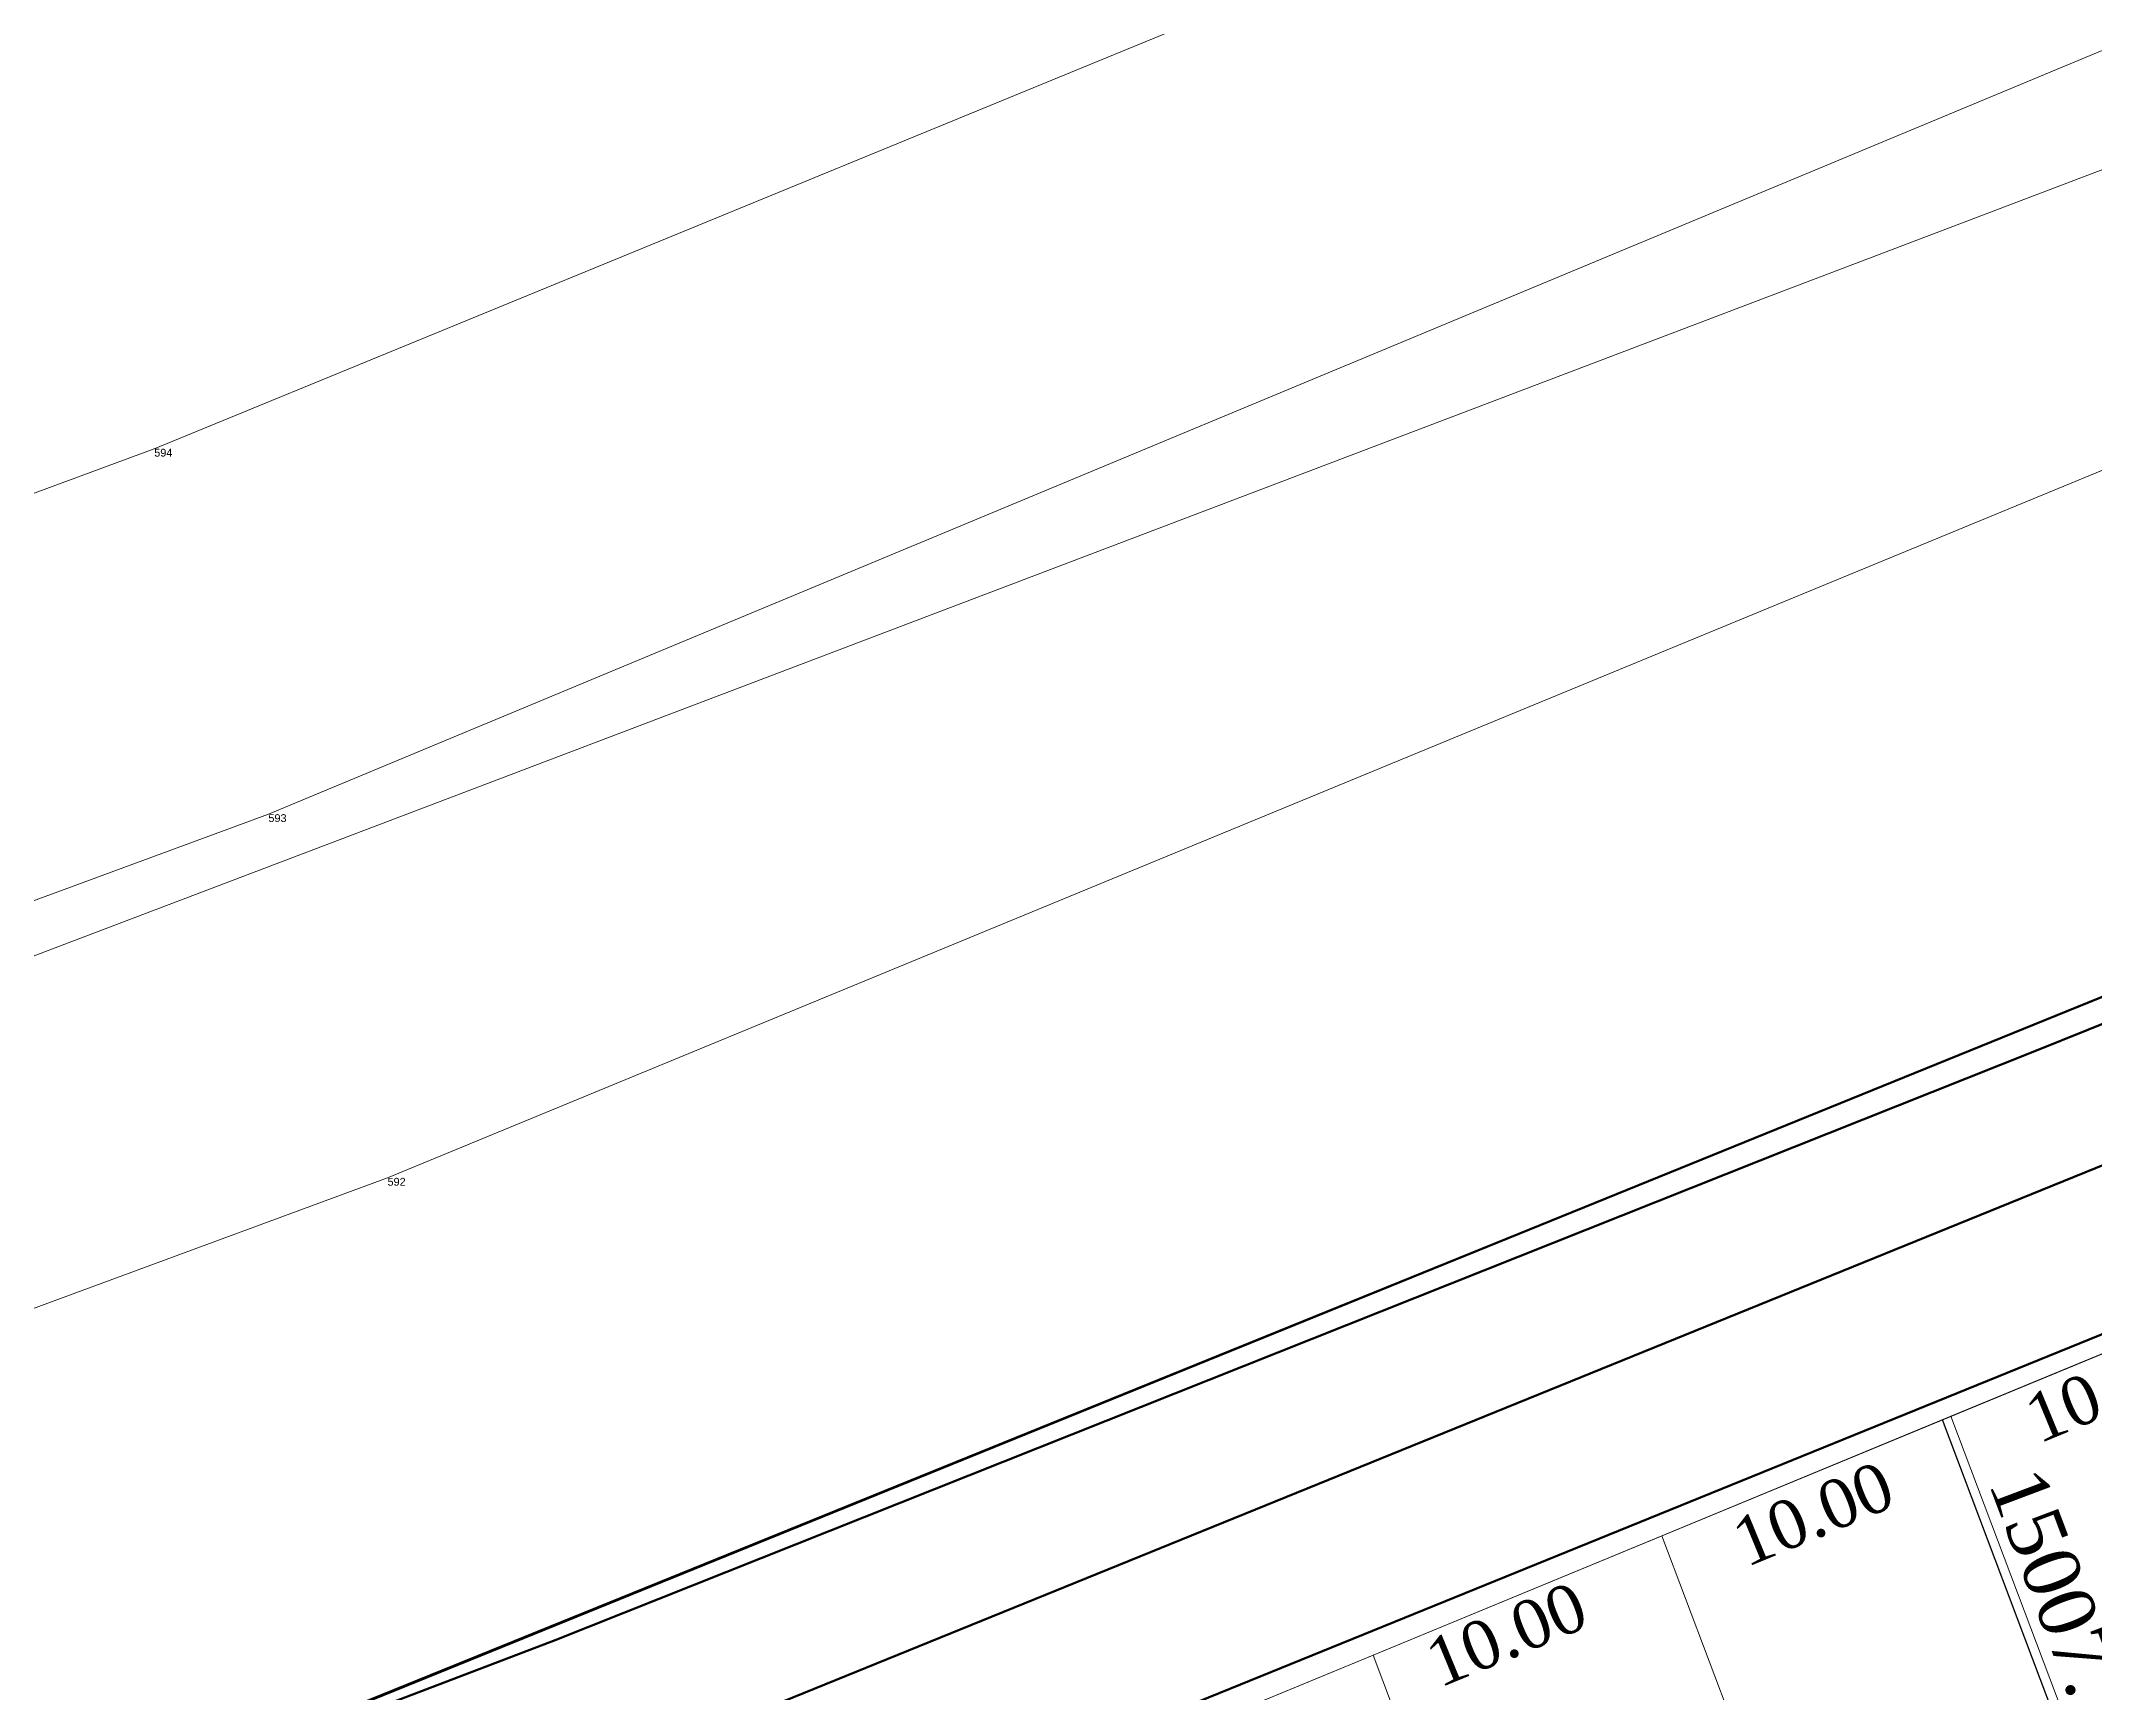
# Model space of a CAD drawing. Header units: metres. Extents: x 245225 to 248406, y 1633796 to 1637634.
# Drawn here: x 245885.3 to 245951, y 1637217.4 to 1637270.2 of the extents above; entities that cross this region are included whole.
import ezdxf
from ezdxf.enums import TextEntityAlignment as Align

# ---------------------------------------------------------------- set-up
doc = ezdxf.new("R2010")
doc.units = ezdxf.units.M
doc.header["$MEASUREMENT"] = 0
doc.layers.get('Defpoints').update_dxf_attribs({"lineweight": 0})
doc.layers.add('A_revoir_niveau_0', color=7, linetype='Continuous')
doc.layers.add('limites_sections', color=7, linetype='Continuous')
for name, color, linetype, lineweight in [('Emprise', 1, 'Continuous', 30), ('LIMITE PARCELLE', 7, 'Continuous', 0), ('Toponymie', 7, 'Continuous', 30), ('Tracé KMS3', 7, 'Continuous', 0)]:
    doc.layers.add(name, color=color, linetype=linetype, lineweight=lineweight)
doc.layers.add('LIMITES_PARCELLES', color=7, linetype='Continuous', lineweight=0, true_color=0xffffff)
doc.styles.get("Standard").update_dxf_attribs({"font": 'txt.shx'})
doc.styles.add('Style-Arial', font='arial.ttf')
doc.styles.add('Style-Sylfaen', font='sylfaen.ttf')
doc.dimstyles.new('ISO-25', dxfattribs={"dimtxt": 0.0015, "dimasz": 0.0025, "dimexe": 0.00125, "dimexo": 0.000625, "dimgap": 0.000625, "dimtad": 1, "dimlfac": 1000, "dimtxsty": 'Standard', "dimcen": 0.0025, "dimse1": 1, "dimse2": 1, "dimazin": 3, "dimtfac": 1, "dimtmove": 0, "dimatfit": 3})

# ---------------------------------------------------------------- blocks, each defined once
blk = doc.blocks.new('*D552')
at = {"layer": 'Defpoints', "color": 0, "lineweight": 0, "transparency": 16777216}
for p in [(245946.376717, 1637226.251643), (245951.673306, 1637212.210253), (245951.392812, 1637212.104448)]:
    blk.add_point(p, dxfattribs=at)
at = {"layer": 'LIMITE PARCELLE', "color": 0, "lineweight": -2, "transparency": 16777216}
blk.add_line((245946.096223, 1637226.145838), (245951.392812, 1637212.104448), dxfattribs=at)
at = {"layer": 'LIMITE PARCELLE', "color": 0, "lineweight": 0, "transparency": 16777216, "insert": (245950.189854, 1637219.670341), "char_height": 1.8, "attachment_point": 5, "rotation": 290.66711614, "style": 'Style-Sylfaen'}
blk.add_mtext('\\fSylfaen|b0|i0|c00|p23;15007.15', dxfattribs=at)
blk = doc.blocks.new('_None')

msp = doc.modelspace()

# ---------------------------------------------------------------- linework, layer by layer
at = {"layer": 'A_revoir_niveau_0', "color": 7, "linetype": 'Continuous', "lineweight": 13, "flags": 128}
for points in [[(246280.422, 1637419.696), (246188.953, 1637381.672), (246140.842, 1637361.814), (246050.359, 1637324.045), (245956.724, 1637285.061), (245888.911, 1637257.199), (245818.867, 1637231.382), (245769.228, 1637213.065), (245701.559, 1637188.314), (245613.345, 1637155.349), (245512.804, 1637117.302)], [(245408.833261, 1637064.596399), (245617.302, 1637144.32), (245705.148, 1637176.756), (245773.663, 1637201.739), (245822.183, 1637219.59), (245892.562, 1637245.511), (245961.684, 1637274.3), (246054.236, 1637312.609), (246146.466, 1637350.878), (246192.693, 1637370.169), (246284.944, 1637408.447)], [(245521.985, 1637094.792), (245622.827, 1637133), (245708.221, 1637164.652), (245778.161, 1637190.411), (245825.955, 1637207.935), (245896.372, 1637233.878), (245966.622, 1637262.874), (246058.697, 1637301.212), (246152.638, 1637340.006), (246197.655, 1637359.097), (246289.647, 1637397.036)]]:
    msp.add_lwpolyline(points, dxfattribs=at)
at = {"layer": 'Emprise', "color": 6, "lineweight": 53, "flags": 128}
msp.add_lwpolyline([(246654.91678, 1637532.212975), (246503.560804, 1637468.452964), (246339.308489, 1637399.226337), (246174.772275, 1637330.677176), (246009.954973, 1637262.806665), (245959.032933, 1637241.979597), (245949.066174, 1637237.926563), (245901.731898, 1637219.095855), (245867.529774, 1637206.046117), (245837.947546, 1637195.052559), (245785.257592, 1637175.516616), (245666.840907, 1637131.695147), (245404.597902, 1637034.355467), (245407.132846, 1637027.526068), (245386.779172, 1637020.133266)], dxfattribs=at)
at = {"layer": 'limites_parcelles', "color": 7, "lineweight": 0}
msp.add_line((245863.147473, 1637191.86435), (245964.861085, 1637233.888711), dxfattribs=at)
at = {"layer": 'limites_parcelles', "color": 1, "linetype": 'Continuous', "lineweight": 40, "flags": 128}
msp.add_lwpolyline([(246242.36, 1637357.731), (246325.071, 1637170.444), (245511.13, 1636788.23), (245429.275, 1637028.013), (246242.360078, 1637357.730823)], close=True, dxfattribs=at)
at = {"layer": 'limites_parcelles', "color": 7, "lineweight": 0}
for points in [[(245955.618767, 1637230.070122), (245946.376717, 1637226.251643), (245951.673306, 1637212.210253), (245960.915256, 1637216.028998)], [(245946.376717, 1637226.251643), (245937.135091, 1637222.43334), (245942.431781, 1637208.391684), (245951.673306, 1637212.210253)], [(245937.135091, 1637222.43334), (245927.893412, 1637218.615015), (245933.190202, 1637204.573093), (245942.431781, 1637208.391684)], [(245927.893412, 1637218.615015), (245918.652178, 1637214.796873), (245923.949069, 1637200.754685), (245933.190202, 1637204.573093)]]:
    msp.add_3dface(points, dxfattribs=at)
at = {"layer": 'limites_sections', "lineweight": 13, "flags": 128}
msp.add_lwpolyline([(246030.023, 1636685.769), (245957.845, 1636823.563), (245896.711, 1636918.316), (245873.298, 1636959.841), (245897.722, 1636971.857), (245806.576, 1637211.153), (245953.867, 1637267.134), (246051.979, 1637305.254), (246249.188409, 1637387.839947), (246328.763496, 1637172.004743), (246354.383, 1637183.669), (246454.308, 1636960.02), (246454.308, 1636960.02), (246507.829, 1636952.358), (246491.152, 1636841.051), (246406.082, 1636907.201), (246329.51, 1636911.002), (246256.395, 1636887.255), (246213.901, 1636838.511), (246204.527, 1636787.268), (246222.025, 1636721.652), (246223.275, 1636626.665)], dxfattribs=at)
at = {"layer": 'Tracé KMS3', "color": 3, "lineweight": 53, "elevation": -8.86245, "flags": 128}
for points in [[(246165.946757, 1637326.984723), (246161.633642, 1637325.194711), (246003.831576, 1637261.05847), (245980.661777, 1637251.642552), (245827.036769, 1637189.204426), (245748.884173, 1637157.722395), (245725.835123, 1637148.370881), (245702.480787, 1637139.653054), (245488.717744, 1637059.330274), (245421.572668, 1637033.918839), (245418.191968, 1637032.639981)], [(246167.863337, 1637322.366637), (246167.863337, 1637322.366637), (246163.533267, 1637320.569588), (246144.730177, 1637312.927428), (246121.561129, 1637303.510409), (246098.391177, 1637294.093429), (246075.222249, 1637284.677458), (246052.053129, 1637275.260409), (246028.883177, 1637265.843429), (246005.714129, 1637256.426409), (245982.544297, 1637247.010477), (245959.375129, 1637237.593409), (245936.205177, 1637228.176429), (245913.036129, 1637218.759409), (245889.867249, 1637209.343458), (245866.697177, 1637199.926429), (245843.528129, 1637190.509409), (245828.912205, 1637184.569472), (245820.358158, 1637181.123467), (245797.159247, 1637171.778503)], [(246169.836549, 1637317.772054), (246165.432893, 1637315.944465), (246007.596654, 1637251.794336), (245984.426815, 1637242.378401), (245830.787641, 1637179.934518), (245752.632219, 1637148.451348), (245729.464202, 1637139.051567), (245705.988084, 1637130.28828), (245492.246245, 1637049.973468), (245425.111511, 1637024.565947), (245420.898114, 1637022.972095)]]:
    msp.add_lwpolyline(points, dxfattribs=at)

# ---------------------------------------------------------------- texts
at = {"layer": 'limites_parcelles', "color": 7, "lineweight": 0, "char_height": 1.55, "attachment_point": 2, "rotation": 22.45025589, "line_spacing_factor": 0.6}
for insert in [(245951.027592, 1637227.80238), (245941.671938, 1637223.849926), (245931.86168, 1637219.993886)]:
    msp.add_mtext('\\fSylfaen|b0|i0|c00|p23;10.00', dxfattribs=dict(at, insert=insert))
at = {"layer": 'toponymie', "color": 7, "linetype": 'Continuous', "lineweight": 13, "style": 'Style-Arial'}
for s, p in [('594', (245888.911, 1637257.199)), ('594', (245888.911, 1637257.199)), ('594', (245888.911, 1637257.199)), ('593', (245892.562, 1637245.511)), ('593', (245892.562, 1637245.511)), ('593', (245892.562, 1637245.511)), ('592', (245896.372, 1637233.878)), ('592', (245896.372, 1637233.878)), ('592', (245896.372, 1637233.878))]:
    msp.add_text(s, height=0.25, dxfattribs=at).set_placement(p, align=Align.TOP_LEFT)

# ---------------------------------------------------------------- dimensions: what is measured, and where the dimension line sits
at = {"layer": 'limites_parcelles', "color": 7, "lineweight": 0}
dim = msp.add_linear_dim(base=(245951.392812, 1637212.104448), p1=(245946.376717, 1637226.251643), p2=(245951.673306, 1637212.210253), angle=290.667108, text='\\fSylfaen|b0|i0|c00|p23;<>', dimstyle='ISO-25', override={"dimtxt": 1.8, "dimasz": 2.5, "dimexe": 1.25, "dimexo": 0.625, "dimgap": 0.625, "dimdsep": 0, "dimtxsty": 'Style-Sylfaen', "dimblk": 'None', "dimcen": 2.5}, dxfattribs=at)
dim.commit()
dim.dimension.update_dxf_attribs({"geometry": '*D552', "text_midpoint": (245950.189854, 1637219.670341)})

doc.saveas('drawing.dxf')
